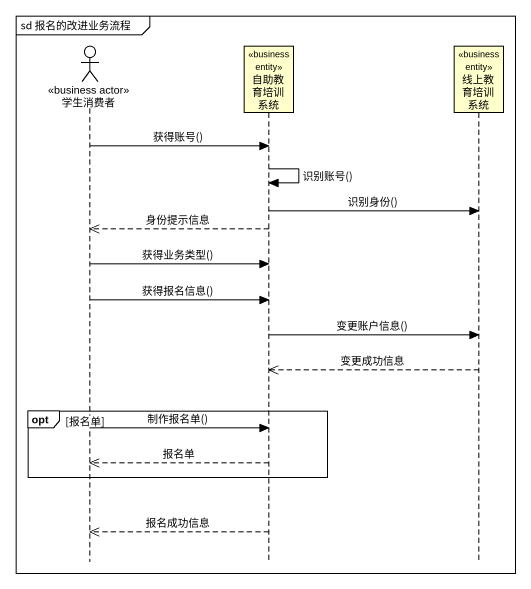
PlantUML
@startuml
mainframe sd 报名的改进业务流程
hide footbox
actor 学生消费者 <<business actor>>
participant 自助教育培训系统 <<business entity>>
participant 线上教育培训系统 <<business entity>>

学生消费者 -> 自助教育培训系统 : 获得账号()
自助教育培训系统 -> 自助教育培训系统 : 识别账号()
自助教育培训系统 -> 线上教育培训系统 : 识别身份()
自助教育培训系统 -->> 学生消费者 : 身份提示信息
学生消费者 -> 自助教育培训系统 : 获得业务类型()
学生消费者 -> 自助教育培训系统 : 获得报名信息()
自助教育培训系统 -> 线上教育培训系统 : 变更账户信息()
线上教育培训系统 -->> 自助教育培训系统 : 变更成功信息
opt 报名单
  学生消费者 -> 自助教育培训系统 : 制作报名单()
  自助教育培训系统 -->> 学生消费者 : 报名单
end
自助教育培训系统 -->> 学生消费者 : 报名成功信息
@enduml
